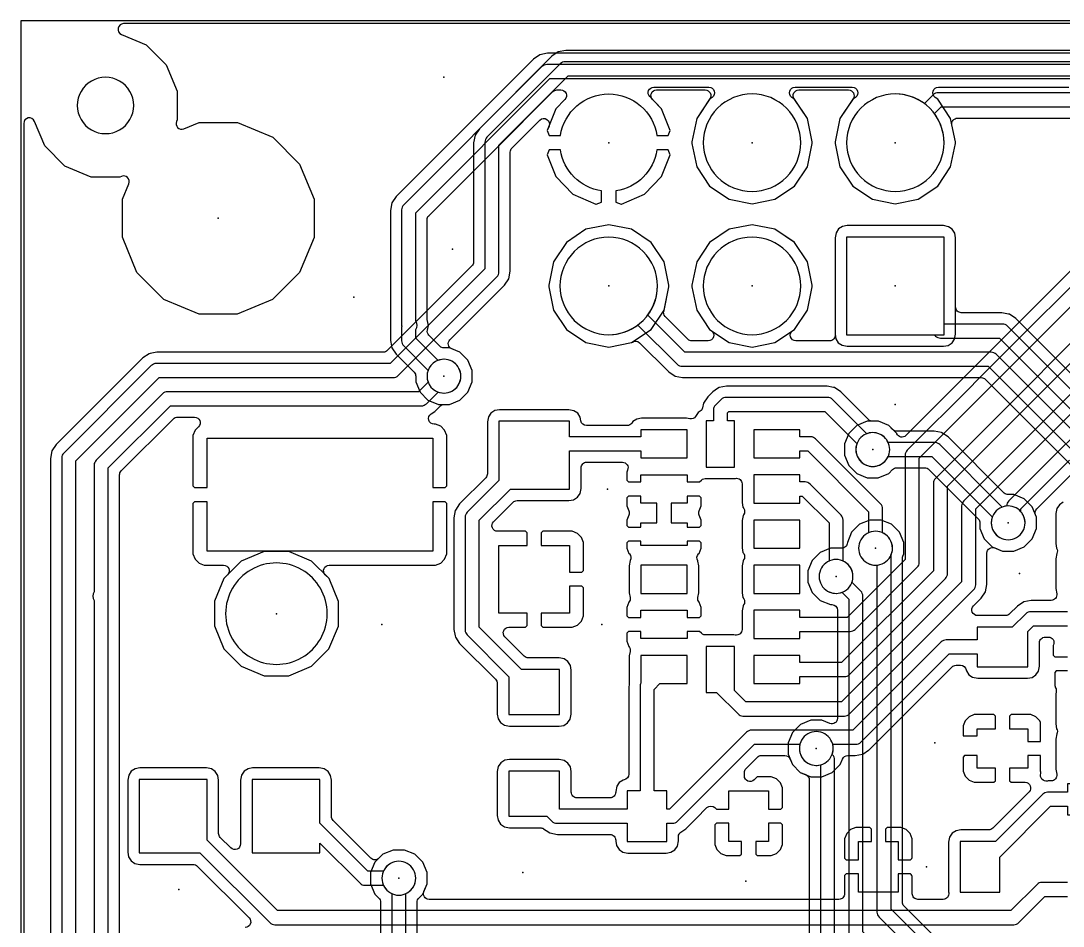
# Model space of a CAD drawing. Header units: millimetres. Extents: x 41 to 126, y -73 to -17.
# Drawn here: x 41 to 59.47, y -33.05 to -17 of the extents above; entities that cross this region are included whole.
import ezdxf

# ---------------------------------------------------------------- set-up
doc = ezdxf.new("R2010")
doc.units = ezdxf.units.MM
for name, color, linetype in [('Board', 5, 'Continuous'), ('Bottom', 70, 'Continuous'), ('Holes', 6, 'Continuous'), ('Top', 1, 'Continuous')]:
    doc.layers.add(name, color=color, linetype=linetype)

msp = doc.modelspace()

# ---------------------------------------------------------------- linework, layer by layer
at = {"layer": 'Board'}
msp.add_lwpolyline([(41, -73), (126, -73), (126, -17), (41, -17)], close=True, dxfattribs=at)
at = {"layer": 'Bottom'}
for points in [[(104.18, -17.05), (42.821, -17.05, 0.820314), (42.783, -17.242), (43.22, -17.424), (43.577, -17.782), (43.77, -18.248), (43.77, -18.754), (43.758, -18.783, 0.668178), (43.888, -18.913), (44.163, -18.8), (44.84, -18.8), (45.464, -19.06), (45.942, -19.538), (46.2, -20.163), (46.2, -20.84), (45.94, -21.464), (45.462, -21.942), (44.837, -22.2), (44.16, -22.2), (43.536, -21.94), (43.058, -21.462), (42.8, -20.837), (42.8, -20.16), (42.913, -19.888, 0.66818), (42.783, -19.757), (42.752, -19.77), (42.246, -19.77), (41.78, -19.576), (41.423, -19.218), (41.242, -18.782, 0.821045), (41.05, -18.82), (41.05, -27.748), (41.05, -55.5)], [(70.565, -17.575), (50.335, -17.575), (50.201, -17.602), (50.088, -17.677), (47.652, -20.113), (47.577, -20.226), (47.55, -20.36), (47.55, -22.39), (47.551, -22.393, -0.098476), (47.551, -22.432), (47.55, -22.435), (47.55, -22.665), (47.569, -22.762), (47.577, -22.799), (47.652, -22.912), (47.971, -23.23, -0.19914), (48, -23.301), (48, -23.399), (48.076, -23.583), (48.216, -23.724), (48.4, -23.8), (48.599, -23.8), (48.783, -23.724), (48.924, -23.584), (49, -23.4), (49, -23.201), (48.924, -23.017), (48.784, -22.876), (48.6, -22.8), (48.501, -22.8, -0.198684), (48.43, -22.771), (48.234, -22.574, -0.250487), (48.206, -22.484), (48.223, -22.4), (48.202, -22.294, -0.049127), (48.2, -22.274), (48.2, -21.677), (48.2, -20.526, -0.198912), (48.229, -20.455), (49.381, -19.304), (50.43, -18.254, -0.198912), (50.501, -18.225), (50.572, -18.225, -0.661448), (50.644, -18.394), (50.484, -18.56), (50.332, -18.947), (50.364, -19.035), (50.565, -19.035, -0.372282), (51.42, -18.296, -0.414214), (51.42, -18.296, -0.372282), (52.275, -19.035), (52.476, -19.035), (52.508, -18.947), (52.356, -18.56), (52.196, -18.394, -0.661448), (52.268, -18.225), (53.13, -18.225, -0.599377), (53.213, -18.381), (52.979, -18.731), (52.896, -19.147), (52.896, -19.173), (52.979, -19.589), (53.209, -19.933), (53.554, -20.164), (53.96, -20.244), (54.366, -20.164), (54.711, -19.933), (54.941, -19.589), (55.024, -19.173), (55.024, -19.147), (54.941, -18.731), (54.707, -18.381, -0.599377), (54.79, -18.225), (55.67, -18.225, -0.599377), (55.753, -18.381), (55.519, -18.731), (55.436, -19.147), (55.436, -19.173), (55.519, -19.589), (55.749, -19.933), (56.094, -20.164), (56.5, -20.244), (56.906, -20.164), (57.251, -19.933), (57.481, -19.589), (57.564, -19.173), (57.564, -19.147), (57.503, -18.845, -0.472964), (57.601, -18.725), (67.175, -18.725, -0.414213)], [(70.575, -17.775), (50.325, -17.775, 0.198912), (50.237, -17.812), (47.787, -20.262, 0.198912), (47.75, -20.35), (47.75, -22.4, 0.025047), (47.751, -22.413, 0.025047), (47.75, -22.425), (47.75, -22.675, 0.198912), (47.787, -22.763), (48.219, -23.196, 0.365828), (48.35, -23.56, 0.57735), (48.8, -23.3, 0.522652), (48.396, -23.019), (48, -22.623), (48, -22.475, 0.333333), (48, -22.325), (48, -20.402), (50.377, -18.025), (70.523, -18.025)], [(67.6, -18.275), (57.26, -18.275, 0.198912), (57.172, -18.312), (57.016, -18.467, 0.161417), (56.5, -18.296, 0.414214), (56.5, -18.296, 0.414214), (55.636, -19.16), (55.636, -19.16, 0.414214), (56.5, -20.024, 0.414214), (56.5, -20.024, 0.414214), (57.364, -19.16), (57.364, -19.16, 0.161417), (57.193, -18.644), (57.312, -18.525), (67.475, -18.525)], [(60.063, -20.977), (58.07, -22.97, -0.00094), (58.07, -22.97), (56.688, -24.352, -0.534789), (56.525, -24.32), (56.524, -24.317), (56.384, -24.176), (56.2, -24.1), (56.101, -24.1, -0.198685), (56.03, -24.071), (55.537, -23.577), (55.424, -23.502), (55.406, -23.498), (55.29, -23.475), (53.51, -23.475), (53.376, -23.502), (53.349, -23.52), (53.263, -23.577), (53.177, -23.663), (53.102, -23.776), (53.085, -23.858, -0.203407), (53.041, -23.922), (53.008, -23.944), (52.96, -24.014, -0.301464), (52.857, -24.056), (52.8, -24.044), (51.999, -24.044), (51.917, -24.06), (51.848, -24.104), (51.829, -24.131, -0.247737), (51.746, -24.175), (51.026, -24.175, -0.360729), (50.928, -24.093), (50.915, -24.027), (50.871, -23.958), (50.804, -23.912), (50.715, -23.894), (49.484, -23.894), (49.402, -23.91), (49.333, -23.954), (49.287, -24.021), (49.269, -24.11), (49.269, -25.03, -0.198912), (49.24, -25.101), (48.777, -25.563), (48.702, -25.676), (48.7, -25.682), (48.675, -25.81), (48.675, -27.79), (48.697, -27.9), (48.702, -27.924), (48.777, -28.037), (49.415, -28.674, -0.198912), (49.444, -28.745), (49.444, -29.291), (49.46, -29.373), (49.504, -29.442), (49.571, -29.488), (49.66, -29.506), (50.541, -29.506), (50.623, -29.49), (50.692, -29.446), (50.738, -29.379), (50.756, -29.29), (50.756, -28.509), (50.74, -28.427), (50.696, -28.358), (50.629, -28.312), (50.54, -28.294), (49.995, -28.294, -0.198912), (49.924, -28.265), (49.58, -27.921, -0.668179), (49.651, -27.75), (49.946, -27.75), (49.975, -27.721), (49.975, -27.5), (49.475, -27.5), (49.475, -26.3), (49.975, -26.3), (49.975, -26.079), (49.946, -26.05), (49.451, -26.05, -0.668179), (49.38, -25.879), (49.724, -25.535, -0.198912), (49.795, -25.506), (50.716, -25.506), (50.798, -25.49), (50.867, -25.446), (50.913, -25.379), (50.931, -25.29), (50.931, -24.925, -0.414214), (51.031, -24.825), (51.663, -24.825, -0.534515), (51.755, -24.963), (51.74, -25), (51.74, -25.146), (51.769, -25.175), (51.99, -25.175), (51.99, -25.05), (52.81, -25.05), (52.81, -25.175), (53.031, -25.175), (53.064, -25.142, -0.25141), (53.155, -25.115), (53.16, -25.116), (53.641, -25.116), (53.666, -25.111, -0.469801), (53.784, -25.209), (53.784, -25.541), (53.8, -25.623), (53.814, -25.645, -0.301459), (53.812, -25.756), (53.802, -25.771), (53.784, -25.86), (53.784, -26.341), (53.8, -26.423), (53.814, -26.445, -0.301459), (53.812, -26.556), (53.802, -26.571), (53.784, -26.66), (53.784, -27.141), (53.8, -27.223), (53.814, -27.245, -0.301459), (53.812, -27.356), (53.802, -27.371), (53.784, -27.46), (53.784, -27.791, -0.474021), (53.664, -27.889), (53.64, -27.884), (53.159, -27.884), (53.153, -27.885, -0.247731), (53.064, -27.858), (53.031, -27.825), (52.81, -27.825), (52.81, -27.95), (51.99, -27.95), (51.99, -27.825), (51.769, -27.825), (51.74, -27.854), (51.74, -28), (51.778, -28.092, -0.23278), (51.801, -28.178), (51.784, -28.26), (51.784, -28.743, -0.071578), (51.783, -28.772), (51.775, -28.81), (51.775, -30.358, -0.360726), (51.693, -30.457), (51.677, -30.46), (51.608, -30.504), (51.562, -30.571), (51.544, -30.66), (51.544, -30.675, -0.414214), (51.444, -30.775), (50.856, -30.775, -0.414214), (50.756, -30.675), (50.756, -30.309), (50.74, -30.227), (50.696, -30.158), (50.629, -30.112), (50.54, -30.094), (49.659, -30.094), (49.577, -30.11), (49.508, -30.154), (49.462, -30.221), (49.444, -30.31), (49.444, -31.091), (49.46, -31.173), (49.504, -31.242), (49.571, -31.288), (49.66, -31.306), (50.207, -31.306, -0.148334), (50.263, -31.323), (50.312, -31.356), (50.376, -31.398), (50.51, -31.425), (51.444, -31.425, -0.414214), (51.544, -31.525), (51.544, -31.541), (51.56, -31.623), (51.604, -31.692), (51.671, -31.738), (51.76, -31.756), (52.441, -31.756), (52.523, -31.74), (52.592, -31.696), (52.638, -31.629), (52.656, -31.54), (52.656, -31.464, -0.250486), (52.7, -31.381), (52.787, -31.323), (52.968, -31.142), (53.161, -30.949, -0.414213), (53.302, -30.949), (53.329, -30.975), (53.55, -30.975), (53.55, -30.65), (54.25, -30.65), (54.25, -30.975), (54.471, -30.975), (54.5, -30.946), (54.5, -30.6), (54.462, -30.508), (54.392, -30.438), (54.3, -30.4), (54.054, -30.4), (53.996, -30.458, -0.668179), (53.825, -30.387), (53.825, -30.326, -0.198912), (53.854, -30.255), (54.055, -30.054, -0.198912), (54.126, -30.025), (54.544, -30.025, -0.303585), (54.636, -30.087), (54.676, -30.183), (54.816, -30.324), (55, -30.4), (55.199, -30.4), (55.383, -30.324), (55.524, -30.184), (55.564, -30.087, -0.303108), (55.656, -30.025), (55.79, -30.025), (55.916, -30), (55.924, -29.998), (56.027, -29.929), (56.037, -29.923), (56.55, -29.41), (57.505, -28.454, -0.198912), (57.576, -28.425), (57.658, -28.425, -0.360726), (57.757, -28.507), (57.76, -28.523), (57.804, -28.592), (57.871, -28.638), (57.96, -28.656), (58.841, -28.656), (58.923, -28.64), (58.992, -28.596), (59.038, -28.529), (59.056, -28.44), (59.056, -28.025, -0.414214), (59.156, -27.925), (59.213, -27.925, -0.534513), (59.305, -28.063), (59.3, -28.075), (59.3, -28.246), (59.329, -28.275), (59.55, -28.275)], [(60.212, -21.112), (58.212, -23.112), (57.912, -23.412), (57.862, -23.462), (56.712, -24.612, 0.198912), (56.675, -24.7), (56.675, -26.548), (55.648, -27.575), (54.81, -27.575), (54.81, -27.45), (53.99, -27.45), (53.99, -27.95), (54.81, -27.95), (54.81, -27.825), (55.7, -27.825, 0.198912), (55.788, -27.788), (56.888, -26.688, 0.198912), (56.925, -26.6), (56.925, -24.752), (58.038, -23.638), (58.088, -23.588), (58.388, -23.288), (60.352, -21.325)], [(61.112, -22.112), (57.712, -25.512, 0.198912), (57.675, -25.6), (57.675, -26.948), (55.548, -29.075), (54.7, -29.075), (54.45, -29.075), (53.852, -29.075), (53.65, -28.873), (53.65, -28.09), (53.15, -28.09), (53.15, -28.91), (53.333, -28.91), (53.712, -29.288, 0.198912), (53.8, -29.325), (54.45, -29.325), (54.7, -29.325), (55.6, -29.325, 0.198912), (55.688, -29.288), (57.888, -27.088, 0.198912), (57.925, -27), (57.925, -25.652), (61.252, -22.325)], [(59.862, -22.462), (58.362, -23.962), (57.212, -25.112, 0.198912), (57.175, -25.2), (57.175, -26.748), (55.548, -28.375), (54.81, -28.375), (54.81, -28.25), (53.99, -28.25), (53.99, -28.75), (54.81, -28.75), (54.81, -28.625), (55.6, -28.625, 0.198912), (55.688, -28.588), (57.388, -26.888, 0.198912), (57.425, -26.8), (57.425, -25.252), (58.538, -24.138), (60.038, -22.638)], [(59.662, -24.362), (59.412, -24.612), (58.512, -25.512, 0.198912), (58.475, -25.6), (58.475, -25.601, 0.110489), (58.35, -25.64, 0.57735), (58.35, -26.16, 0.57735), (58.8, -25.9, 0.182676), (58.725, -25.702), (58.725, -25.652), (59.588, -24.788)], [(59.477, -25.535), (59.408, -25.579), (59.362, -25.646), (59.344, -25.735), (59.344, -26.266), (59.36, -26.349, -0.25131), (59.363, -26.443), (59.344, -26.535), (59.344, -27.066), (59.361, -27.157, -0.469801), (59.263, -27.275), (58.91, -27.275), (58.776, -27.302), (58.663, -27.377), (58.526, -27.515, -0.198912), (58.455, -27.544), (57.957, -27.544, -0.668179), (57.886, -27.373), (58.023, -27.237), (58.098, -27.124), (58.125, -26.99), (58.125, -26.435, -0.534791), (58.263, -26.343), (58.4, -26.4), (58.599, -26.4), (58.783, -26.324), (58.924, -26.184), (59, -26), (59, -25.801), (58.984, -25.763, -0.30311), (59.006, -25.654), (59.98, -24.68, -0.00094)], [(59.55, -27.475), (58.9, -27.475, 0.198912), (58.812, -27.512), (58.573, -27.75), (57.95, -27.75), (57.95, -27.975), (57.4, -27.975, 0.198913), (57.312, -28.012), (55.748, -29.575), (55.7, -29.575), (55.3, -29.575), (55.2, -29.575), (55.1, -29.575), (54.95, -29.575), (54.1, -29.575), (53.95, -29.575, 0.198912), (53.862, -29.612), (52.498, -30.975), (52.45, -30.975), (52.45, -30.65), (52.225, -30.65), (52.225, -28.852), (52.327, -28.75), (52.81, -28.75), (52.81, -28.25), (51.99, -28.25), (51.99, -28.741, 0.124369), (51.975, -28.8), (51.975, -30.65), (51.75, -30.65), (51.75, -30.975), (50.552, -30.975), (50.55, -30.973), (50.55, -30.3), (49.65, -30.3), (49.65, -31.1), (50.323, -31.1), (50.412, -31.188, 0.198912), (50.5, -31.225), (51.75, -31.225), (51.75, -31.55), (52.45, -31.55), (52.45, -31.225), (52.55, -31.225, 0.198912), (52.638, -31.188), (54.002, -29.825), (54.1, -29.825), (54.81, -29.825, 0.336914), (54.95, -30.16, 0.57735), (55.4, -29.9, 0.063254), (55.39, -29.825), (55.7, -29.825), (55.8, -29.825, 0.198912), (55.888, -29.788), (57.452, -28.225), (57.95, -28.225), (57.95, -28.45), (58.85, -28.45), (58.85, -27.827), (58.952, -27.725), (59.55, -27.725)], [(59.55, -28.525), (59.352, -28.525), (59.325, -28.552), (59.325, -28.785), (59.342, -28.826, -0.177163), (59.352, -28.894), (59.344, -28.935), (59.344, -29.466), (59.36, -29.549, -0.25131), (59.363, -29.643), (59.344, -29.735), (59.344, -30.266), (59.361, -30.357, -0.469801), (59.263, -30.475), (59.21, -30.475), (59.195, -30.478, -0.597226), (59.082, -30.342, -0.086502), (59.075, -30.3), (59.075, -30.029), (59.071, -30.025), (58.85, -30.025), (58.85, -30.25), (58.525, -30.25), (58.525, -30.471), (58.554, -30.5), (58.799, -30.5, -0.668178), (58.87, -30.671), (58.226, -31.315, -0.198913), (58.155, -31.344), (57.659, -31.344), (57.577, -31.36), (57.508, -31.404), (57.462, -31.471), (57.444, -31.56), (57.444, -32.441), (57.447, -32.457, -0.469797), (57.349, -32.575), (56.9, -32.575, -0.414214), (56.8, -32.475), (56.8, -32.166, -0.02781), (56.783, -32.137), (56.771, -32.125), (56.55, -32.125), (56.55, -32.45), (55.85, -32.45), (55.85, -32.125), (55.629, -32.125), (55.6, -32.154), (55.6, -32.475, -0.414214), (55.5, -32.575), (48.235, -32.575, -0.534791), (48.143, -32.437), (48.2, -32.3), (48.2, -32.101), (48.124, -31.917), (47.984, -31.776), (47.8, -31.7), (47.601, -31.7), (47.417, -31.776), (47.347, -31.846, -0.198685), (47.276, -31.875), (47.276, -31.875, -0.198912), (47.205, -31.846), (46.535, -31.176, -0.198912), (46.506, -31.105), (46.506, -30.459), (46.49, -30.377), (46.446, -30.308), (46.379, -30.262), (46.29, -30.244), (45.109, -30.244), (45.027, -30.26), (44.958, -30.304), (44.912, -30.371), (44.894, -30.46), (44.894, -31.593, -0.668179), (44.723, -31.664), (44.535, -31.476, -0.198912), (44.506, -31.405), (44.506, -30.459), (44.49, -30.377), (44.446, -30.308), (44.379, -30.262), (44.29, -30.244), (43.109, -30.244), (43.027, -30.26), (42.958, -30.304), (42.912, -30.371), (42.894, -30.46), (42.894, -31.741), (42.91, -31.823), (42.954, -31.892), (43.021, -31.938), (43.11, -31.956), (44.055, -31.956, -0.198912), (44.126, -31.985), (45.045, -32.904, -0.668177), (44.974, -33.075)], [(59.55, -32.275), (59.1, -32.275, 0.198912), (59.012, -32.312), (58.548, -32.775), (50.2, -32.775), (47.2, -32.775), (45.552, -32.775), (44.3, -31.523), (44.3, -30.45), (43.1, -30.45), (43.1, -31.75), (44.173, -31.75), (45.412, -32.988, 0.198912), (45.5, -33.025), (47.2, -33.025), (50.2, -33.025), (58.6, -33.025, 0.198912), (58.688, -32.988), (59.152, -32.525), (59.55, -32.525)]]:
    msp.add_lwpolyline(points, format="xyb", dxfattribs=at)
for points in [[(43, -18.5, 0.57735), (42.25, -18.067, 0.57735), (42.25, -18.933, 0.57735)], [(53.96, -20.024, 0.414214), (53.96, -20.024, 0.414214), (54.824, -19.16), (54.824, -19.16, 0.414214), (53.96, -18.296, 0.414214), (53.96, -18.296, 0.414214), (53.096, -19.16), (53.096, -19.16, 0.414214)], [(50.565, -19.285), (50.364, -19.285), (50.332, -19.373), (50.484, -19.76), (50.785, -20.073), (51.191, -20.25), (51.198, -20.251), (51.295, -20.216), (51.295, -20.015, -0.33147)], [(52.275, -19.285, -0.33147), (51.545, -20.015), (51.545, -20.216), (51.642, -20.251), (51.649, -20.25), (52.055, -20.073), (52.356, -19.76), (52.508, -19.373), (52.476, -19.285)], [(51.42, -22.564, 0.414214), (51.42, -22.564, 0.414214), (52.284, -21.7), (52.284, -21.7, 0.414214), (51.42, -20.836, 0.414214), (51.42, -20.836, 0.414214), (50.556, -21.7), (50.556, -21.7, 0.414214)], [(53.96, -22.564, 0.414214), (53.96, -22.564, 0.414214), (54.824, -21.7), (54.824, -21.7, 0.414214), (53.96, -20.836, 0.414214), (53.96, -20.836, 0.414214), (53.096, -21.7), (53.096, -21.7, 0.414214)], [(53.525, -23.952), (53.552, -23.925), (55.248, -23.925), (55.819, -24.496, 0.365828), (55.95, -24.86, 0.57735), (56.4, -24.6, 0.522652), (55.996, -24.319), (55.388, -23.712, 0.198912), (55.3, -23.675), (53.5, -23.675, 0.198912), (53.412, -23.712), (53.312, -23.812, 0.198912), (53.275, -23.9), (53.275, -24.09), (53.15, -24.09), (53.15, -24.91), (53.65, -24.91), (53.65, -24.09), (53.525, -24.09)], [(48.912, -25.712, 0.198912), (48.875, -25.8), (48.875, -27.8, 0.198912), (48.912, -27.888), (49.65, -28.627), (49.65, -29.3), (50.55, -29.3), (50.55, -28.5), (49.877, -28.5), (49.125, -27.748), (49.125, -25.852), (49.677, -25.3), (50.725, -25.3), (50.725, -24.625), (51.99, -24.625), (51.99, -24.75), (52.81, -24.75), (52.81, -24.25), (51.99, -24.25), (51.99, -24.375), (50.725, -24.375), (50.725, -24.1), (49.475, -24.1), (49.475, -25.148)], [(55, -24.375), (54.81, -24.375), (54.81, -24.25), (53.99, -24.25), (53.99, -24.75), (54.81, -24.75), (54.81, -24.625), (54.948, -24.625), (56.025, -25.702), (56.025, -26.077, 0.02346), (56, -26.09, 0.57735), (56, -26.61, 0.57735), (56.45, -26.35, 0.293253), (56.275, -26.077), (56.275, -25.65, 0.198912), (56.238, -25.562), (55.088, -24.412, 0.198912)], [(54.9, -25.175), (54.81, -25.175), (54.81, -25.05), (53.99, -25.05), (53.99, -25.55), (54.81, -25.55), (54.81, -25.425), (54.848, -25.425), (55.325, -25.902), (55.325, -26.577, 0.02346), (55.3, -26.59, 0.57735), (55.3, -27.11, 0.57735), (55.75, -26.85, 0.293253), (55.575, -26.577), (55.575, -25.85, 0.198912), (55.538, -25.762), (54.988, -25.212, 0.198912)], [(51.99, -25.425), (51.769, -25.425), (51.74, -25.454), (51.74, -25.6), (51.776, -25.687, -0.198917), (51.776, -25.763), (51.74, -25.85), (51.74, -25.946), (51.769, -25.975), (51.99, -25.975), (51.99, -25.9), (52.275, -25.9), (52.275, -25.55), (51.99, -25.55)], [(52.525, -25.9), (52.81, -25.9), (52.81, -25.975), (53.031, -25.975), (53.06, -25.946), (53.06, -25.85), (53.024, -25.763, -0.198917), (53.024, -25.687), (53.06, -25.6), (53.06, -25.454), (53.031, -25.425), (52.81, -25.425), (52.81, -25.55), (52.525, -25.55)], [(51.99, -27.575), (51.99, -27.45), (52.81, -27.45), (52.81, -27.575), (53.031, -27.575), (53.06, -27.546), (53.06, -27.4), (53.022, -27.308, -0.23278), (52.999, -27.222), (53.016, -27.14), (53.016, -26.659), (53, -26.577), (53, -26.575, -0.352934), (53.013, -26.451), (53.022, -26.442), (53.06, -26.35), (53.06, -26.254), (53.031, -26.225), (52.81, -26.225), (52.81, -26.3), (51.99, -26.3), (51.99, -26.225), (51.769, -26.225), (51.74, -26.254), (51.74, -26.35), (51.778, -26.442), (51.786, -26.45, -0.337569), (51.802, -26.57), (51.784, -26.66), (51.784, -27.141), (51.8, -27.225, -0.223985), (51.778, -27.307), (51.74, -27.4), (51.74, -27.546), (51.769, -27.575)], [(46.43, -27.51, 0.57735), (45.08, -26.731, 0.57735), (45.08, -28.289, 0.57735)], [(61.4, -30.223), (61.05, -30.573), (61.05, -30.525), (59.55, -30.525), (59.55, -30.675), (59.2, -30.675, 0.198912), (59.112, -30.712), (58.273, -31.55), (57.65, -31.55), (57.65, -32.45), (58.35, -32.45), (58.35, -31.827), (59.252, -30.925), (59.55, -30.925), (59.55, -31.075), (61.05, -31.075), (61.05, -30.915, 0.093743), (61.088, -30.888), (61.688, -30.288, 0.006839), (61.691, -30.286, 0.32679), (61.9, -30, 0.57735), (61.45, -29.74, 0.510283)], [(47.1, -32.325), (47.427, -32.325, 0.155593), (47.55, -32.46, 0.57735), (48, -32.2, 0.57735), (47.55, -31.94, 0.155593), (47.427, -32.075), (47.152, -32.075), (46.3, -31.223), (46.3, -30.45), (45.1, -30.45), (45.1, -31.75), (46.3, -31.75), (46.3, -31.577), (47.012, -32.288, 0.198912)], [(56.783, -31.863, -0.02781), (56.8, -31.834), (56.8, -31.5), (56.762, -31.408), (56.692, -31.338), (56.6, -31.3), (56.354, -31.3), (56.325, -31.329), (56.325, -31.55), (56.55, -31.55), (56.55, -31.875), (56.771, -31.875)]]:
    msp.add_lwpolyline(points, format="xyb", close=True, dxfattribs=at)
for points in [[(52.484, -21.713), (52.484, -21.687), (52.401, -21.271), (52.171, -20.927), (51.826, -20.696), (51.42, -20.616), (51.014, -20.696), (50.669, -20.927), (50.439, -21.271), (50.356, -21.687), (50.356, -21.713), (50.439, -22.129), (50.669, -22.473), (51.014, -22.704), (51.42, -22.784), (51.826, -22.704), (52.171, -22.473), (52.401, -22.129)], [(54.7, -20.92), (54.366, -20.696), (53.96, -20.616), (53.554, -20.696), (53.209, -20.927), (52.979, -21.271), (52.896, -21.687), (52.896, -21.713), (52.979, -22.129), (53.209, -22.473), (53.554, -22.704), (53.96, -22.784), (54.366, -22.704), (54.711, -22.473), (54.941, -22.129), (55.024, -21.713), (55.024, -21.687), (54.941, -21.271), (54.711, -20.927)], [(57.51, -20.694), (57.443, -20.649), (57.354, -20.631), (55.646, -20.631), (55.563, -20.646), (55.494, -20.69), (55.449, -20.757), (55.431, -20.846), (55.431, -22.554), (55.446, -22.637), (55.49, -22.706), (55.557, -22.751), (55.646, -22.769), (57.354, -22.769), (57.437, -22.754), (57.506, -22.71), (57.551, -22.643), (57.569, -22.554), (57.569, -20.846), (57.554, -20.763)], [(55.636, -22.564), (57.364, -22.564), (57.364, -20.836), (55.636, -20.836)], [(53.99, -26.35), (54.81, -26.35), (54.81, -25.85), (53.99, -25.85)], [(50.225, -26.3), (50.725, -26.3), (50.725, -26.775), (50.946, -26.775), (50.975, -26.746), (50.975, -26.25), (50.937, -26.158), (50.867, -26.088), (50.775, -26.05), (50.254, -26.05), (50.225, -26.079)], [(46.154, -26.578), (45.75, -26.41), (45.312, -26.41), (44.908, -26.577), (44.598, -26.886), (44.43, -27.29), (44.43, -27.728), (44.597, -28.132), (44.906, -28.442), (45.31, -28.61), (45.748, -28.61), (46.152, -28.443), (46.462, -28.134), (46.63, -27.73), (46.63, -27.292), (46.463, -26.888)], [(51.99, -27.15), (52.81, -27.15), (52.81, -26.65), (51.99, -26.65)], [(53.99, -27.15), (54.81, -27.15), (54.81, -26.65), (53.99, -26.65)], [(50.725, -27.025), (50.725, -27.5), (50.225, -27.5), (50.225, -27.721), (50.254, -27.75), (50.775, -27.75), (50.867, -27.712), (50.937, -27.642), (50.975, -27.55), (50.975, -27.054), (50.946, -27.025)], [(57.95, -29.675), (57.95, -29.55), (58.275, -29.55), (58.275, -29.329), (58.246, -29.3), (57.9, -29.3), (57.808, -29.338), (57.738, -29.408), (57.7, -29.5), (57.7, -29.675)], [(59.075, -29.771), (59.075, -29.44), (59.062, -29.408), (58.992, -29.338), (58.9, -29.3), (58.554, -29.3), (58.525, -29.329), (58.525, -29.55), (58.85, -29.55), (58.85, -29.775), (59.071, -29.775)], [(58.275, -30.25), (57.95, -30.25), (57.95, -30.025), (57.729, -30.025), (57.7, -30.054), (57.7, -30.3), (57.738, -30.392), (57.808, -30.462), (57.9, -30.5), (58.246, -30.5), (58.275, -30.471)], [(53.775, -31.55), (53.55, -31.55), (53.55, -31.225), (53.329, -31.225), (53.3, -31.254), (53.3, -31.6), (53.338, -31.692), (53.408, -31.762), (53.5, -31.8), (53.746, -31.8), (53.775, -31.771)], [(54.025, -31.55), (54.025, -31.771), (54.054, -31.8), (54.3, -31.8), (54.392, -31.762), (54.462, -31.692), (54.5, -31.6), (54.5, -31.48), (54.5, -31.254), (54.471, -31.225), (54.25, -31.225), (54.25, -31.55)], [(55.85, -31.875), (55.85, -31.55), (56.075, -31.55), (56.075, -31.329), (56.046, -31.3), (55.8, -31.3), (55.708, -31.338), (55.638, -31.408), (55.6, -31.5), (55.6, -31.846), (55.629, -31.875)]]:
    msp.add_lwpolyline(points, close=True, dxfattribs=at)
at = {"layer": 'Holes'}
for p in [(48.5, -18), (51.42, -19.16), (53.96, -19.16), (56.5, -19.16), (44.5, -20.5), (48.65, -21.05), (51.42, -21.7), (53.96, -21.7), (56.5, -21.7), (46.9, -21.9), (48.5, -23.3), (56.5, -23.8), (56.1, -24.6), (51.4, -25.3), (58.5, -25.9), (56.15, -26.35), (55.45, -26.85), (58.7, -26.8), (45.53, -27.51), (47.4, -27.7), (51.3, -27.7), (55.1, -29.9), (57.2, -29.8), (49.9, -32.1), (57.05, -32), (47.7, -32.2), (53.85, -32.25), (43.8, -32.4)]:
    msp.add_point(p, dxfattribs=at)
at = {"layer": 'Top'}
for points in [[(104.18, -17.05), (42.821, -17.05, 0.820314), (42.783, -17.242), (43.22, -17.424), (43.577, -17.782), (43.77, -18.248), (43.77, -18.754), (43.758, -18.783, 0.668178), (43.888, -18.913), (44.163, -18.8), (44.84, -18.8), (45.464, -19.06), (45.942, -19.538), (46.2, -20.163), (46.2, -20.84), (45.94, -21.464), (45.462, -21.942), (44.837, -22.2), (44.16, -22.2), (43.536, -21.94), (43.058, -21.462), (42.8, -20.837), (42.8, -20.16), (42.913, -19.888, 0.66818), (42.783, -19.757), (42.752, -19.77), (42.246, -19.77), (41.78, -19.576), (41.423, -19.218), (41.242, -18.782, 0.821045), (41.05, -18.82), (41.05, -24.75), (41.05, -54.607)], [(59.74, -17.525), (50.66, -17.525), (50.526, -17.552), (50.413, -17.627), (49.127, -18.913), (49.052, -19.026), (49.025, -19.16), (49.025, -21.274, -0.198912), (48.996, -21.345), (47.495, -22.846, -0.198912), (47.424, -22.875), (43.41, -22.875), (43.291, -22.899), (43.276, -22.902), (43.163, -22.977), (41.627, -24.513), (41.552, -24.626), (41.525, -24.76), (41.525, -41.44)], [(59.75, -17.725), (50.65, -17.725, 0.198912), (50.562, -17.762), (49.262, -19.062, 0.198912), (49.225, -19.15), (49.225, -21.398), (47.548, -23.075), (46.4, -23.075), (43.4, -23.075, 0.198912), (43.312, -23.112), (41.762, -24.662, 0.198912), (41.725, -24.75), (41.725, -26.4), (41.725, -41.45, 0.198912)], [(41.975, -41.398), (41.975, -26.4), (41.975, -24.802), (43.452, -23.325), (46.4, -23.325), (47.6, -23.325, 0.198913), (47.688, -23.288), (49.438, -21.538, 0.198912), (49.475, -21.45), (49.475, -19.202), (50.702, -17.975), (59.698, -17.975)], [(42.75, -36.319), (42.75, -32.319), (42.75, -30.019), (42.75, -25.512), (42.75, -25.051, -0.198912), (42.779, -24.98), (43.705, -24.054, -0.198912), (43.776, -24.025), (44.08, -24.025, -0.668176), (44.151, -24.196), (44.088, -24.258), (44.05, -24.35), (44.05, -25.246), (44.079, -25.275), (44.3, -25.275), (44.3, -24.4), (48.3, -24.4), (48.3, -25.275), (48.521, -25.275), (48.55, -25.246), (48.55, -24.719), (48.55, -24.35), (48.512, -24.258), (48.442, -24.188), (48.35, -24.15), (48.326, -24.15, -0.741648), (48.271, -23.967), (48.337, -23.923), (48.43, -23.829, -0.19914), (48.501, -23.8), (48.599, -23.8), (48.783, -23.724), (48.924, -23.584), (49, -23.4), (49, -23.201), (48.924, -23.017), (48.784, -22.876), (48.639, -22.816, -0.534231), (48.606, -22.653), (49.573, -21.687), (49.648, -21.574), (49.675, -21.44), (49.675, -19.375), (49.675, -19.326, -0.198912), (49.704, -19.255), (50.2, -18.76, -0.812899), (50.364, -18.867), (50.332, -18.947), (50.364, -19.035), (50.565, -19.035, -0.372282), (51.42, -18.296, -0.414214), (51.42, -18.296, -0.372282), (52.275, -19.035), (52.476, -19.035), (52.508, -18.947), (52.356, -18.56), (52.148, -18.344, -0.661448), (52.22, -18.175), (53.196, -18.175, -0.741651), (53.252, -18.358), (53.209, -18.387), (52.979, -18.731), (52.896, -19.147), (52.896, -19.173), (52.979, -19.589), (53.209, -19.933), (53.554, -20.164), (53.96, -20.244), (54.366, -20.164), (54.711, -19.933), (54.941, -19.589), (55.024, -19.173), (55.024, -19.147), (54.941, -18.731), (54.711, -18.387), (54.668, -18.358, -0.741651), (54.724, -18.175), (55.736, -18.175, -0.741651), (55.792, -18.358), (55.749, -18.387), (55.519, -18.731), (55.436, -19.147), (55.436, -19.173), (55.519, -19.589), (55.749, -19.933), (56.094, -20.164), (56.5, -20.244), (56.906, -20.164), (57.251, -19.933), (57.481, -19.589), (57.564, -19.173), (57.564, -19.147), (57.481, -18.731), (57.251, -18.387), (57.208, -18.358, -0.741651), (57.264, -18.175), (59.574, -18.175, -0.198913)], [(60.723, -24.363), (58.637, -22.277), (58.524, -22.202), (58.506, -22.198), (58.39, -22.175), (57.669, -22.175, -0.414214), (57.569, -22.075), (57.569, -20.846), (57.554, -20.763), (57.51, -20.694), (57.443, -20.649), (57.354, -20.631), (55.646, -20.631), (55.563, -20.646), (55.494, -20.69), (55.449, -20.757), (55.431, -20.846), (55.431, -22.554), (55.431, -22.557, -0.469797), (55.333, -22.675), (54.739, -22.675, -0.741652), (54.683, -22.492), (54.711, -22.473), (54.941, -22.129), (55.024, -21.713), (55.024, -21.687), (54.941, -21.271), (54.711, -20.927), (54.366, -20.696), (53.96, -20.616), (53.554, -20.696), (53.209, -20.927), (52.979, -21.271), (52.896, -21.687), (52.896, -21.713), (52.979, -22.129), (53.209, -22.473), (53.237, -22.492, -0.741652), (53.181, -22.675), (52.896, -22.675, -0.198912), (52.825, -22.646), (52.422, -22.242, -0.299073), (52.4, -22.135), (52.484, -21.713), (52.484, -21.687), (52.401, -21.271), (52.171, -20.927), (51.826, -20.696), (51.42, -20.616), (51.014, -20.696), (50.669, -20.927), (50.439, -21.271), (50.356, -21.687), (50.356, -21.713), (50.439, -22.129), (50.669, -22.473), (51.014, -22.704), (51.42, -22.784), (51.826, -22.704), (51.841, -22.694, -0.357808), (51.967, -22.706), (52.483, -23.223), (52.596, -23.298), (52.73, -23.325), (58.024, -23.325, -0.198912), (58.095, -23.354), (59.646, -24.905, -0.198912)], [(60.088, -24.712), (58.288, -22.912, 0.198912), (58.2, -22.875), (57.3, -22.875), (52.772, -22.875), (52.113, -22.216, 0.161417), (52.284, -21.7), (52.284, -21.7, 0.414214), (51.42, -20.836, 0.414214), (51.42, -20.836, 0.414214), (50.556, -21.7), (50.556, -21.7, 0.414214), (51.42, -22.564, 0.414214), (51.42, -22.564, 0.161417), (51.936, -22.393), (52.632, -23.088, 0.198912), (52.72, -23.125), (57.3, -23.125), (58.148, -23.125), (59.875, -24.852)], [(60.588, -24.512), (58.488, -22.412, 0.198912), (58.4, -22.375), (57.364, -22.375), (57.364, -20.836), (55.636, -20.836), (55.636, -22.564), (57.187, -22.564), (57.212, -22.588, 0.198912), (57.3, -22.625), (58.348, -22.625), (60.375, -24.652)], [(42.55, -33.5), (42.55, -27.6), (42.55, -27.225), (42.55, -24.927), (43.652, -23.825), (48.1, -23.825, 0.198912), (48.188, -23.788), (48.396, -23.581, 0.522652), (48.8, -23.3, 0.57735), (48.35, -23.04, 0.365828), (48.219, -23.404), (48.048, -23.575), (43.6, -23.575, 0.198912), (43.512, -23.612), (42.337, -24.787, 0.198912), (42.3, -24.875), (42.3, -27.125, 0.333333), (42.3, -27.275), (42.3, -27.6), (42.3, -33.5)], [(59.288, -35.329), (56.654, -32.695, -0.198912), (56.625, -32.624), (56.625, -26.53, -0.098712), (56.633, -26.491), (56.65, -26.45), (56.65, -26.251), (56.574, -26.067), (56.434, -25.926), (56.25, -25.85), (56.051, -25.85), (55.867, -25.926), (55.726, -26.066), (55.65, -26.25, -0.41422), (55.55, -26.35), (55.351, -26.35), (55.167, -26.426), (55.026, -26.566), (54.95, -26.75), (54.95, -26.949), (55.026, -27.133), (55.166, -27.274), (55.35, -27.35), (55.375, -27.35, -0.413959), (55.475, -27.45), (55.475, -29.365, -0.534791), (55.337, -29.457), (55.2, -29.4), (55.001, -29.4), (54.817, -29.476), (54.676, -29.616), (54.6, -29.8), (54.6, -29.999), (54.676, -30.183), (54.816, -30.324), (54.913, -30.364, -0.303108), (54.975, -30.456), (54.975, -33.49)], [(48.025, -34.324), (48.025, -32.624, -0.19914), (48.054, -32.553), (48.124, -32.484), (48.2, -32.3), (48.2, -32.101), (48.124, -31.917), (47.984, -31.776), (47.8, -31.7), (47.601, -31.7), (47.417, -31.776), (47.276, -31.916), (47.2, -32.1), (47.2, -32.299), (47.276, -32.483), (47.346, -32.553, -0.198685), (47.375, -32.624), (47.375, -34.49)]]:
    msp.add_lwpolyline(points, format="xyb", dxfattribs=at)
for points in [[(43, -18.5, 0.57735), (42.25, -18.067, 0.57735), (42.25, -18.933, 0.57735)], [(53.96, -20.024, 0.414214), (53.96, -20.024, 0.414214), (54.824, -19.16), (54.824, -19.16, 0.414214), (53.96, -18.296, 0.414214), (53.96, -18.296, 0.414214), (53.096, -19.16), (53.096, -19.16, 0.414214)], [(56.5, -20.024, 0.414214), (56.5, -20.024, 0.414214), (57.364, -19.16), (57.364, -19.16, 0.414214), (56.5, -18.296, 0.414214), (56.5, -18.296, 0.414214), (55.636, -19.16), (55.636, -19.16, 0.414214)], [(51.295, -20.015, -0.33147), (50.565, -19.285), (50.364, -19.285), (50.332, -19.373), (50.484, -19.76), (50.785, -20.073), (51.191, -20.25), (51.198, -20.251), (51.295, -20.216)], [(52.275, -19.285, -0.33147), (51.545, -20.015), (51.545, -20.216), (51.642, -20.251), (51.649, -20.25), (52.055, -20.073), (52.356, -19.76), (52.508, -19.373), (52.476, -19.285)], [(53.96, -22.564, 0.414214), (53.96, -22.564, 0.414214), (54.824, -21.7), (54.824, -21.7, 0.414214), (53.96, -20.836, 0.414214), (53.96, -20.836, 0.414214), (53.096, -21.7), (53.096, -21.7, 0.414214)], [(57.316, -24.3), (57.19, -24.275), (56.524, -24.275, -0.19914), (56.453, -24.246), (56.384, -24.176), (56.2, -24.1), (56.001, -24.1), (55.817, -24.176), (55.676, -24.316), (55.6, -24.5), (55.6, -24.699), (55.676, -24.883), (55.816, -25.024), (56, -25.1), (56.199, -25.1), (56.383, -25.024), (56.453, -24.954, -0.198685), (56.524, -24.925), (57.024, -24.925, -0.198912), (57.095, -24.954), (57.971, -25.83, -0.19914), (58, -25.901), (58, -25.999), (58.076, -26.183), (58.216, -26.324), (58.4, -26.4), (58.599, -26.4), (58.783, -26.324), (58.924, -26.184), (59, -26), (59, -25.801), (58.924, -25.617), (58.784, -25.476), (58.6, -25.4), (58.501, -25.4, -0.198685), (58.43, -25.371), (57.437, -24.377), (57.324, -24.302)], [(57.2, -24.475), (56.373, -24.475, 0.441969), (55.95, -24.34, 0.57735), (55.95, -24.86, 0.441969), (56.373, -24.725), (57.148, -24.725), (58.219, -25.796, 0.365828), (58.35, -26.16, 0.57735), (58.8, -25.9, 0.522652), (58.396, -25.619), (57.288, -24.512, 0.198912)], [(48.3, -25.525), (48.3, -26.4), (44.3, -26.4), (44.3, -25.525), (44.079, -25.525), (44.05, -25.554), (44.05, -26.45), (44.088, -26.542), (44.158, -26.612), (44.25, -26.65), (44.593, -26.65, -0.668495), (44.663, -26.821), (44.598, -26.886), (44.43, -27.29), (44.43, -27.728), (44.597, -28.132), (44.906, -28.442), (45.31, -28.61), (45.748, -28.61), (46.152, -28.443), (46.462, -28.134), (46.63, -27.73), (46.63, -27.292), (46.463, -26.888), (46.396, -26.821, -0.667862), (46.467, -26.65), (48.35, -26.65), (48.442, -26.612), (48.512, -26.542), (48.55, -26.45), (48.55, -25.554), (48.521, -25.525)], [(56.425, -31.35), (56.425, -31.2), (56.425, -31), (56.425, -27.2), (56.425, -26.5, 0.04963), (56.423, -26.475, 0.1082), (56.45, -26.35, 0.57735), (56, -26.09, 0.57735), (56, -26.61, 0.152933), (56.175, -26.649), (56.175, -27.2), (56.175, -31), (56.175, -31.2), (56.175, -31.35), (56.175, -31.4), (56.175, -32.8, 0.198912), (56.212, -32.888), (58.9, -35.577, 0.510283), (58.95, -36.06, 0.57735), (59.4, -35.8, 0.32679), (59.191, -35.514, 0.006839), (59.188, -35.512), (56.425, -32.748), (56.425, -31.4)], [(55.675, -33.2, 0.198912), (55.712, -33.288), (58.019, -35.596, 0.365828), (58.15, -35.96, 0.57735), (58.6, -35.7, 0.522652), (58.196, -35.419), (55.925, -33.148), (55.925, -31.75), (55.925, -31.2), (55.925, -27.9), (55.925, -27.2, 0.198913), (55.888, -27.112), (55.731, -26.954, 0.089141), (55.75, -26.85, 0.57735), (55.3, -26.59, 0.57735), (55.3, -27.11, 0.223415), (55.554, -27.131), (55.675, -27.252), (55.675, -27.9), (55.675, -31.2), (55.675, -31.75)], [(46.43, -27.51, 0.57735), (45.08, -26.731, 0.57735), (45.08, -28.289, 0.57735)], [(55.388, -30.012), (55.381, -30.004, 0.089141), (55.4, -29.9, 0.57735), (54.95, -29.64, 0.57735), (54.95, -30.16, 0.196543), (55.175, -30.19), (55.175, -33.5, 0.198912), (55.212, -33.588), (56.375, -34.752), (56.375, -35.927, 0.02346), (56.35, -35.94, 0.57735), (56.35, -36.46, 0.57735), (56.8, -36.2, 0.293253), (56.625, -35.927), (56.625, -34.7, 0.198912), (56.588, -34.612), (55.425, -33.448), (55.425, -30.1, 0.198912)], [(47.612, -34.588), (48.219, -35.196, 0.365828), (48.35, -35.56, 0.57735), (48.8, -35.3, 0.522652), (48.396, -35.019), (47.825, -34.448), (47.825, -32.473, 0.293253), (48, -32.2, 0.57735), (47.55, -31.94, 0.57735), (47.55, -32.46, 0.02346), (47.575, -32.473), (47.575, -34.5, 0.198912)]]:
    msp.add_lwpolyline(points, format="xyb", close=True, dxfattribs=at)

doc.saveas('drawing.dxf')
